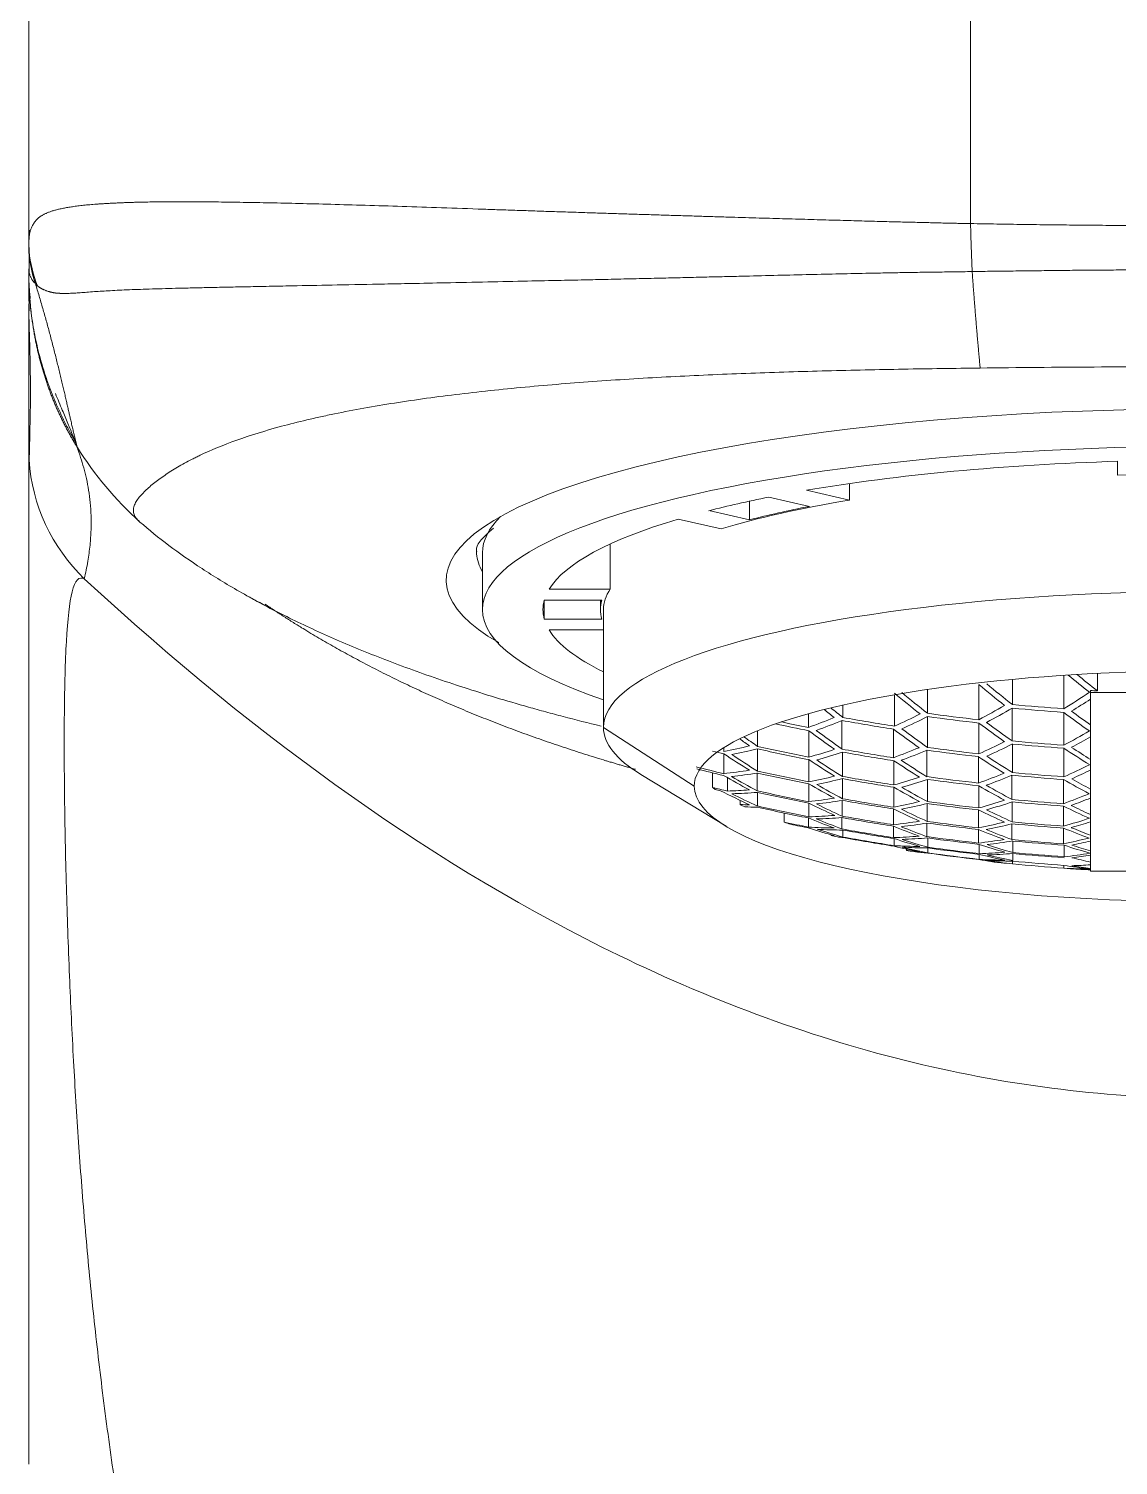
# Model space of a CAD drawing. Extents: x 16036 to 31646, y -36012 to -17126.
# Drawn here: x 16113.58 to 16131.59, y -17432.88 to -17409.12 of the extents above; entities that cross this region are included whole.
import ezdxf

# ---------------------------------------------------------------- set-up
doc = ezdxf.new("R2010")
doc.units = 0
doc.header["$MEASUREMENT"] = 0
doc.layers.get('0').update_dxf_attribs({"color": 3, "linetype": 'CONTINUOUS'})

msp = doc.modelspace()

# ---------------------------------------------------------------- linework, layer by layer
at = {"linetype": 'Continuous', "lineweight": 18}
for p, q in [((16131.578, -17416.504), (16131.578, -17416.277)), ((16127.148, -17416.917), (16127.148, -17416.644)), ((16125.494, -17417.245), (16125.494, -17416.936)), ((16126.484, -17417.022), (16125.811, -17416.871)), ((16126.433, -17416.756), (16127.148, -17416.917)), ((16124.821, -17417.093), (16125.494, -17417.245)), ((16125.026, -17417.394), (16124.312, -17417.233)), ((16123.191, -17418.391), (16123.191, -17417.644)), ((16121.078, -17417.789), (16121.078, -17418.728)), ((16122.1, -17418.886), (16122.1, -17418.571)), ((16123.053, -17418.571), (16122.1, -17418.571)), ((16122.181, -17418.391), (16123.191, -17418.391)), ((16123.028, -17418.571), (16123.028, -17418.728)), ((16123.078, -17418.728), (16123.078, -17420.677)), ((16122.1, -17418.886), (16123.053, -17418.886)), ((16123.078, -17419.066), (16122.181, -17419.066)), ((16131.243, -17419.784), (16131.243, -17420.074)), ((16129.284, -17419.97), (16129.284, -17420.55)), ((16129.838, -17419.884), (16129.838, -17420.299)), ((16130.688, -17419.816), (16130.688, -17420.37)), ((16127.887, -17420.137), (16127.887, -17420.656)), ((16128.434, -17420.05), (16128.434, -17420.444)), ((16131.128, -17420.067), (16131.128, -17420.1)), ((16131.128, -17420.1), (16131.128, -17423.054)), ((16131.828, -17420.1), (16131.128, -17420.1)), ((16126.467, -17420.45), (16126.467, -17420.678)), ((16127.037, -17420.306), (16127.037, -17420.513)), ((16128.434, -17420.499), (16128.434, -17421.008)), ((16129.836, -17420.358), (16129.836, -17420.901)), ((16130.686, -17420.429), (16130.686, -17420.972)), ((16125.624, -17420.732), (16125.624, -17420.991)), ((16126.474, -17420.732), (16126.474, -17421.17)), ((16127.021, -17420.562), (16127.021, -17421.036)), ((16127.871, -17420.705), (16127.871, -17421.179)), ((16129.284, -17420.606), (16129.284, -17421.114)), ((16129.839, -17420.952), (16129.839, -17421.424)), ((16125.066, -17421.113), (16125.066, -17421.443)), ((16125.069, -17421.011), (16125.069, -17421.076)), ((16125.624, -17421.032), (16125.624, -17421.399)), ((16126.474, -17421.211), (16126.474, -17421.577)), ((16127.028, -17421.086), (16127.028, -17421.488)), ((16128.426, -17421.055), (16128.426, -17421.493)), ((16129.276, -17421.161), (16129.276, -17421.598)), ((16130.689, -17421.022), (16130.689, -17421.494)), ((16124.882, -17421.428), (16124.882, -17421.67)), ((16125.621, -17421.431), (16125.621, -17421.726)), ((16127.878, -17421.228), (16127.878, -17421.629)), ((16123.697, -17421.456), (16125.104, -17422.313)), ((16125.128, -17421.509), (16125.128, -17421.73)), ((16126.471, -17421.609), (16126.471, -17421.905)), ((16127.028, -17421.525), (16127.028, -17421.856)), ((16127.878, -17421.667), (16127.878, -17421.998)), ((16128.433, -17421.538), (16128.433, -17421.904)), ((16129.283, -17421.643), (16129.283, -17422.009)), ((16129.831, -17421.467), (16129.831, -17421.869)), ((16130.681, -17421.538), (16130.681, -17421.939)), ((16125.337, -17421.884), (16125.337, -17421.954)), ((16125.625, -17421.752), (16125.625, -17421.976)), ((16127.025, -17421.885), (16127.025, -17422.145)), ((16129.835, -17421.909), (16129.835, -17422.24)), ((16126.067, -17422.093), (16126.067, -17422.245)), ((16126.475, -17421.931), (16126.475, -17422.156)), ((16127.875, -17422.026), (16127.875, -17422.287)), ((16128.43, -17421.936), (16128.43, -17422.232)), ((16129.28, -17422.042), (16129.28, -17422.338)), ((16130.685, -17421.979), (16130.685, -17422.31)), ((16126.467, -17422.175), (16126.467, -17422.327)), ((16127.021, -17422.168), (16127.021, -17422.356)), ((16127.035, -17422.374), (16127.035, -17422.49)), ((16127.871, -17422.31), (16127.871, -17422.499)), ((16128.426, -17422.259), (16128.426, -17422.484)), ((16129.276, -17422.365), (16129.276, -17422.59)), ((16129.831, -17422.271), (16129.831, -17422.532)), ((16130.681, -17422.341), (16130.681, -17422.602)), ((16126.84, -17422.452), (16126.84, -17422.463)), ((16127.885, -17422.517), (16127.885, -17422.634)), ((16128.44, -17422.505), (16128.44, -17422.659)), ((16129.29, -17422.611), (16129.29, -17422.765)), ((16129.845, -17422.556), (16129.845, -17422.746)), ((16130.695, -17422.626), (16130.695, -17422.817)), ((16128.087, -17422.689), (16128.087, -17422.712)), ((16128.44, -17422.671), (16128.44, -17422.752)), ((16129.29, -17422.777), (16129.29, -17422.859)), ((16129.845, -17422.762), (16129.845, -17422.88)), ((16129.481, -17422.892), (16129.481, -17422.897)), ((16129.839, -17422.888), (16129.839, -17422.933)), ((16130.689, -17422.959), (16130.689, -17423.005)), ((16131.828, -17423.054), (16131.128, -17423.054))]:
    msp.add_line(p, q, dxfattribs=at)
at = {"linetype": 'Continuous', "lineweight": 13}
msp.add_line((16124.578, -17421.651), (16123.078, -17420.677), dxfattribs=at)
at = {"linetype": 'Continuous', "lineweight": 18}
for start, end in [(264.0444, 264.3393), (266.0078, 266.3083)]:
    msp.add_arc((16133.078, -17389.701), 33.391, start, end, dxfattribs=at)
at = {"linetype": 'Continuous', "lineweight": 13}
for centre, major_axis, ratio, start_param, end_param in [((16115.578, -17412.69), (-2, 0), 0.991343, 0, 0.334205), ((16116.578, -17416.06), (-3, 0), 0.999385, 0.064838, 0.80419), ((16133.078, -17418.241), (-12.6, 0), 0.224951, 6.010701, 6.656593), ((16133.078, -17417.754), (-12.1, 0), 0.224951, 0.018899, 0.128609)]:
    msp.add_ellipse(centre, major_axis=major_axis, ratio=ratio, start_param=start_param, end_param=end_param, dxfattribs=at)
at = {"linetype": 'Continuous', "lineweight": 18}
for centre, major_axis, ratio, start_param, end_param in [((16115.578, -17412.64), (-2, 0), 0.988207, 0.08447, 0.381113), ((16133.078, -17418.241), (-12.6, 0), 0.224951, 4.712389, 6.010701), ((16133.078, -17418.728), (12, 0), 0.224951, 0, 3.141593), ((16133.078, -17418.728), (11, 0), 0.224951, 1.707586, 2.219405), ((16133.078, -17418.728), (10, 0), 0.224951, 1.420228, 1.721365), ((16133.078, -17418.728), (11, 0), 0.224951, 2.292515, 2.419874), ((16133.078, -17418.728), (10, 0), 0.224951, 2.205626, 2.506763), ((16133.078, -17418.728), (10.05, 0), 0.224951, 2.286486, 2.425903), ((16133.078, -17417.789), (-12, 0), 0.224951, 6.059199, 6.283185), ((16133.078, -17418.728), (11, 0), 0.224951, 2.492984, 3.004803), ((16133.078, -17417.754), (-12.1, 0), 0.224951, 0, 0.018899), ((16133.078, -17418.728), (11, 0), 0.224951, 3.077913, 3.205272), ((16133.078, -17418.728), (10.05, 0), 0.224951, 3.071884, 3.211301), ((16133.078, -17418.728), (10, 0), 0.224951, 2.991024, 3.141593), ((16133.078, -17420.677), (10, 0), 0.224951, 0, 3.141593), ((16133.078, -17418.728), (-12, 0), 0.224951, 0, 0.585711), ((16133.078, -17418.728), (11, 0), 0.224951, 3.278382, 3.571287), ((16133.078, -17421.651), (8.5, 0), 0.224951, 0, 3.141593), ((16133.013, -17389.709), (-4.301, 33.113), 0.487185, 2.655827, 2.681868), ((16133.14, -17389.693), (4.301, -33.113), 0.487185, 5.797529, 5.823569), ((16134.415, -17389.527), (-4.296, 33.077), 0.487185, 2.660004, 2.681761), ((16134.545, -17389.51), (4.295, -33.07), 0.487185, 5.802663, 5.82331), ((16131.614, -17389.891), (-4.295, 33.07), 0.487185, 2.655656, 2.681732), ((16131.738, -17389.875), (4.296, -33.077), 0.487185, 5.797174, 5.823244), ((16128.793, -17389.144), (4.253, 32.747), 0.487185, 3.517099, 3.543052), ((16128.922, -17389.161), (-4.256, -32.769), 0.487185, 0.37541, 0.394428), ((16133.078, -17388.224), (-32.739, 0), 0.97437, 1.511199, 1.514702), ((16130.197, -17390.075), (-4.279, 32.948), 0.487185, 2.670541, 2.680736), ((16130.339, -17390.057), (4.281, -32.964), 0.487185, 5.810329, 5.822672), ((16127.394, -17388.963), (4.217, 32.467), 0.487185, 3.432297, 3.458284), ((16127.517, -17388.979), (-4.22, -32.495), 0.487185, 0.290556, 0.316521), ((16133.078, -17388.588), (33.022, 0), 0.97437, 4.571297, 4.597251), ((16133.078, -17388.621), (-33.044, 0), 0.97437, 1.4298, 1.455736), ((16128.09, -17389.053), (4.236, 32.616), 0.487185, 3.474811, 3.50075), ((16128.22, -17389.07), (-4.239, -32.642), 0.487185, 0.332985, 0.358904), ((16133.078, -17388.44), (-32.917, 0), 0.97437, 1.472156, 1.498074), ((16133.078, -17388.406), (32.891, 0), 0.97437, 4.61371, 4.639649), ((16133.711, -17389.619), (-4.3, 33.105), 0.487185, 2.698838, 2.72467), ((16133.841, -17389.602), (4.299, -33.101), 0.487185, 5.840411, 5.859375), ((16133.078, -17420.677), (-10, 0), 0.224951, 0, 0.353675), ((16133.078, -17388.989), (-33.241, 0), 0.97437, 1.353905, 1.370792), ((16133.078, -17388.953), (33.225, 0), 0.97437, 4.498265, 4.512058), ((16126.679, -17388.87), (4.194, 32.292), 0.487185, 3.389066, 3.415169), ((16129.496, -17390.166), (-4.267, 32.858), 0.487185, 2.697644, 2.723675), ((16126.809, -17388.887), (-4.198, -32.325), 0.487185, 0.247486, 0.273563), ((16129.625, -17390.149), (4.27, -32.876), 0.487185, 5.838935, 5.864954), ((16133.078, -17388.804), (-33.152, 0), 0.97437, 1.387071, 1.41309), ((16133.078, -17388.77), (33.134, 0), 0.97437, 4.529051, 4.555083), ((16130.9, -17389.984), (-4.288, 33.019), 0.487185, 2.698147, 2.724049), ((16131.036, -17389.966), (4.29, -33.03), 0.487185, 5.839926, 5.865818), ((16132.311, -17389.801), (-4.299, 33.101), 0.487185, 2.698729, 2.724565), ((16132.436, -17389.784), (4.299, -33.105), 0.487185, 5.84043, 5.866262), ((16129.495, -17389.235), (4.267, 32.858), 0.487185, 3.474102, 3.499849), ((16128.091, -17390.349), (-4.236, 32.617), 0.487185, 2.712812, 2.722502), ((16128.221, -17390.332), (4.239, -32.642), 0.487185, 5.850426, 5.86422), ((16128.792, -17389.144), (4.253, 32.747), 0.487185, 3.431917, 3.457682), ((16128.922, -17389.161), (-4.256, -32.769), 0.487185, 0.290305, 0.316052), ((16133.078, -17388.771), (33.134, 0), 0.97437, 4.614397, 4.640144), ((16133.078, -17388.804), (-33.152, 0), 0.97437, 1.472944, 1.498677), ((16129.625, -17389.252), (-4.27, -32.876), 0.487185, 0.332469, 0.351342), ((16133.078, -17389.536), (-33.383, 0), 0.97437, 1.322728, 1.328523), ((16126.689, -17388.871), (4.194, 32.295), 0.487185, 3.302449, 3.328649), ((16127.389, -17390.44), (-4.216, 32.466), 0.487185, 2.738902, 2.764907), ((16126.819, -17388.888), (-4.199, -32.328), 0.487185, 0.16096, 0.187132), ((16127.518, -17390.423), (4.22, -32.495), 0.487185, 5.880625, 5.906782), ((16133.078, -17389.32), (33.348, 0), 0.97437, 4.486963, 4.513038), ((16133.078, -17389.354), (-33.355, 0), 0.97437, 1.34542, 1.37149), ((16127.392, -17388.962), (4.217, 32.466), 0.487185, 3.346023, 3.372011), ((16128.793, -17390.257), (-4.253, 32.747), 0.487185, 2.740133, 2.766086), ((16127.522, -17388.979), (-4.22, -32.496), 0.487185, 0.204442, 0.230406), ((16133.078, -17389.135), (33.296, 0), 0.97437, 4.529468, 4.555371), ((16133.078, -17389.171), (-33.308, 0), 0.97437, 1.388152, 1.414044), ((16128.084, -17389.052), (4.236, 32.615), 0.487185, 3.389195, 3.41504), ((16128.214, -17389.069), (-4.239, -32.641), 0.487185, 0.247613, 0.273437), ((16133.078, -17388.986), (-33.239, 0), 0.97437, 1.43039, 1.456172), ((16133.078, -17388.953), (33.225, 0), 0.97437, 4.572163, 4.597956), ((16131.602, -17389.893), (-4.295, 33.07), 0.487185, 2.741118, 2.766816), ((16131.738, -17389.875), (4.296, -33.077), 0.487185, 5.882865, 5.908555), ((16133.013, -17389.709), (-4.301, 33.113), 0.487185, 2.741423, 2.767086), ((16133.139, -17389.693), (4.301, -33.113), 0.487185, 5.883103, 5.901938), ((16133.078, -17389.866), (33.383, 0), 0.97437, 4.455918, 4.470026), ((16133.078, -17389.9), (-33.379, 0), 0.97437, 1.314742, 1.328366), ((16127.388, -17388.962), (4.216, 32.465), 0.487185, 3.259833, 3.286015), ((16127.517, -17388.979), (-4.22, -32.495), 0.487185, 0.11833, 0.144489), ((16133.078, -17389.718), (-33.391, 0), 0.97437, 1.345556, 1.371597), ((16133.078, -17389.685), (33.391, 0), 0.97437, 4.487257, 4.513298), ((16128.922, -17390.241), (4.256, -32.769), 0.487185, 5.88184, 5.907776), ((16130.197, -17390.075), (-4.279, 32.948), 0.487185, 2.741018, 2.76681), ((16130.327, -17390.058), (4.281, -32.963), 0.487185, 5.882254, 5.908036), ((16129.489, -17389.235), (4.267, 32.857), 0.487185, 3.38929, 3.414945), ((16133.078, -17389.135), (33.296, 0), 0.97437, 4.614962, 4.640583), ((16130.197, -17389.327), (4.279, 32.948), 0.487185, 3.431736, 3.457343), ((16130.327, -17389.344), (-4.281, -32.963), 0.487185, 0.29013, 0.308731), ((16133.078, -17421.651), (-8.5, 0), 0.224951, 0, 1.423202), ((16133.078, -17390.207), (33.315, 0), 0.97437, 4.463805, 4.47142), ((16133.078, -17421.164), (-8.5, 0), 0.224951, 0.268013, 0.28636), ((16126.685, -17390.531), (-4.194, 32.293), 0.487185, 2.781405, 2.807646), ((16126.815, -17390.514), (4.198, -32.327), 0.487185, 5.923141, 5.949314), ((16128.09, -17390.349), (-4.236, 32.616), 0.487185, 2.782435, 2.808374), ((16128.094, -17389.054), (4.236, 32.617), 0.487185, 3.303439, 3.329377), ((16128.224, -17389.07), (-4.24, -32.643), 0.487185, 0.161884, 0.187803), ((16128.22, -17390.332), (4.239, -32.642), 0.487185, 5.924282, 5.9502), ((16133.078, -17389.503), (33.379, 0), 0.97437, 4.530139, 4.555974), ((16133.078, -17389.536), (-33.383, 0), 0.97437, 1.388567, 1.414399), ((16128.797, -17389.145), (4.253, 32.748), 0.487185, 3.346467, 3.372231), ((16129.495, -17390.166), (-4.267, 32.858), 0.487185, 2.783336, 2.809083), ((16128.927, -17389.162), (-4.256, -32.77), 0.487185, 0.204912, 0.230658), ((16129.625, -17390.149), (4.27, -32.876), 0.487185, 5.924983, 5.950716), ((16133.078, -17389.317), (33.347, 0), 0.97437, 4.57244, 4.598137), ((16133.078, -17389.354), (-33.355, 0), 0.97437, 1.431089, 1.456779), ((16130.9, -17389.984), (-4.288, 33.019), 0.487185, 2.783815, 2.809435), ((16129.619, -17389.252), (-4.27, -32.875), 0.487185, 0.247704, 0.273345), ((16131.03, -17389.967), (4.29, -33.03), 0.487185, 5.925024, 5.950637), ((16133.078, -17389.169), (-33.307, 0), 0.97437, 1.47316, 1.498772), ((16132.305, -17389.801), (-4.299, 33.101), 0.487185, 2.783642, 2.809199), ((16132.441, -17389.784), (4.299, -33.105), 0.487185, 5.925367, 5.943946), ((16133.078, -17390.241), (-33.304, 0), 0.97437, 1.323454, 1.326159), ((16125.989, -17390.622), (-4.169, 32.102), 0.487185, 2.820671, 2.850546), ((16128.09, -17389.053), (4.236, 32.616), 0.487185, 3.220998, 3.243393), ((16128.22, -17389.07), (-4.239, -32.642), 0.487185, 0.075963, 0.102171), ((16126.119, -17390.605), (4.174, -32.14), 0.487185, 5.965921, 5.992174), ((16133.078, -17390.049), (33.355, 0), 0.97437, 4.486903, 4.512973), ((16133.078, -17390.081), (-33.348, 0), 0.97437, 1.345385, 1.37146), ((16128.792, -17389.144), (4.253, 32.747), 0.487185, 3.261026, 3.286979), ((16128.922, -17389.161), (-4.256, -32.769), 0.487185, 0.119528, 0.145464), ((16133.078, -17389.9), (-33.379, 0), 0.97437, 1.388458, 1.414294), ((16133.078, -17389.868), (33.383, 0), 0.97437, 4.530158, 4.555991), ((16129.499, -17389.236), (4.267, 32.858), 0.487185, 3.304125, 3.329872), ((16133.078, -17389.685), (33.391, 0), 0.97437, 4.572831, 4.598494), ((16130.202, -17389.327), (4.279, 32.949), 0.487185, 3.346806, 3.372413), ((16130.327, -17389.344), (-4.281, -32.963), 0.487185, 0.205324, 0.23092), ((16133.078, -17389.5), (33.379, 0), 0.97437, 4.614963, 4.640521), ((16133.078, -17389.535), (-33.383, 0), 0.97437, 1.473502, 1.499057), ((16130.894, -17389.417), (4.288, 33.018), 0.487185, 3.389353, 3.414882), ((16131.024, -17389.434), (-4.29, -33.029), 0.487185, 0.247764, 0.266795), ((16128.792, -17389.144), (4.253, 32.747), 0.487185, 3.191278, 3.201034), ((16133.078, -17421.164), (-8.5, 0), 0.224951, 0.42577, 0.44731), ((16128.922, -17389.161), (-4.256, -32.769), 0.487185, 0.046579, 0.059084), ((16133.078, -17390.449), (-33.225, 0), 0.97437, 1.344287, 1.370465), ((16133.078, -17390.412), (33.241, 0), 0.97437, 4.486237, 4.512401), ((16127.394, -17390.439), (-4.217, 32.467), 0.487185, 2.824901, 2.850889), ((16129.495, -17389.235), (4.267, 32.858), 0.487185, 3.21878, 3.244811), ((16127.517, -17390.423), (4.22, -32.495), 0.487185, 5.966664, 5.992629), ((16133.078, -17390.231), (33.308, 0), 0.97437, 4.529654, 4.555547), ((16128.792, -17390.257), (-4.253, 32.747), 0.487185, 2.825503, 2.851268), ((16129.625, -17389.252), (-4.27, -32.876), 0.487185, 0.162673, 0.188406), ((16128.922, -17390.241), (4.256, -32.769), 0.487185, 5.967133, 5.992881), ((16133.078, -17389.718), (-33.391, 0), 0.97437, 1.431151, 1.456814), ((16130.197, -17390.075), (-4.279, 32.948), 0.487185, 2.825843, 2.85145), ((16130.327, -17390.058), (4.281, -32.963), 0.487185, 5.96746, 5.993055), ((16131.602, -17389.893), (-4.295, 33.07), 0.487185, 2.826046, 2.851559), ((16131.732, -17389.876), (4.296, -33.077), 0.487185, 5.96741, 5.986433), ((16133.154, -17390.756), (32.975, 2.36), 0.974244, 4.426701, 4.439072), ((16133.078, -17421.164), (-8.5, 0), 0.224951, 0.600805, 0.62212), ((16133.156, -17390.79), (-32.954, -2.358), 0.974244, 1.288112, 1.297692), ((16126.679, -17390.532), (-4.194, 32.292), 0.487185, 2.868016, 2.89412), ((16130.197, -17389.327), (4.279, 32.948), 0.487185, 3.175608, 3.201786), ((16125.987, -17390.622), (-4.169, 32.102), 0.487185, 2.911549, 2.937402), ((16129.625, -17389.252), (-4.27, -32.876), 0.487185, 0.0768, 0.102818), ((16126.809, -17390.515), (4.198, -32.325), 0.487185, 6.009622, 6.035699), ((16130.337, -17389.345), (-4.281, -32.964), 0.487185, 0.034357, 0.060521), ((16126.117, -17390.605), (4.174, -32.139), 0.487185, 6.053073, 6.079326), ((16133.078, -17390.267), (-33.296, 0), 0.97437, 1.387875, 1.413778), ((16133.078, -17390.598), (33.152, 0), 0.97437, 4.528664, 4.554682), ((16133.078, -17390.631), (-33.134, 0), 0.97437, 1.387372, 1.413404), ((16128.084, -17390.349), (-4.236, 32.615), 0.487185, 2.868145, 2.89399), ((16130.197, -17389.327), (4.279, 32.948), 0.487185, 3.261892, 3.287685), ((16130.327, -17389.344), (-4.281, -32.963), 0.487185, 0.120118, 0.1459), ((16128.214, -17390.333), (4.239, -32.641), 0.487185, 6.009748, 6.035573), ((16133.078, -17390.084), (-33.347, 0), 0.97437, 1.430847, 1.456544), ((16133.078, -17390.049), (33.355, 0), 0.97437, 4.572593, 4.598284), ((16129.489, -17390.167), (-4.267, 32.857), 0.487185, 2.86824, 2.893895), ((16130.9, -17389.418), (4.288, 33.019), 0.487185, 3.30469, 3.330311), ((16131.03, -17389.435), (-4.29, -33.03), 0.487185, 0.162888, 0.188501), ((16129.619, -17390.15), (4.27, -32.875), 0.487185, 6.00984, 6.035481), ((16133.078, -17389.902), (-33.379, 0), 0.97437, 1.473371, 1.498928), ((16133.078, -17389.866), (33.383, 0), 0.97437, 4.615095, 4.640649), ((16130.894, -17389.985), (-4.288, 33.018), 0.487185, 2.868303, 2.893833), ((16131.602, -17389.509), (4.295, 33.07), 0.487185, 3.347096, 3.372608), ((16131.732, -17389.526), (-4.296, -33.077), 0.487185, 0.205275, 0.224298), ((16131.024, -17389.968), (4.29, -33.029), 0.487185, 6.0099, 6.028931), ((16130.9, -17389.418), (4.288, 33.019), 0.487185, 3.155784, 3.159398), ((16133.078, -17421.164), (-8.5, 0), 0.224951, 0.746744, 0.765167), ((16131.029, -17389.435), (-4.29, -33.03), 0.487185, 0.012882, 0.01749), ((16133.078, -17390.996), (-32.891, 0), 0.97437, 1.385604, 1.41223), ((16133.078, -17390.963), (32.916, 0), 0.97437, 4.527741, 4.553949), ((16130.9, -17389.418), (4.288, 33.019), 0.487185, 3.219197, 3.245099), ((16127.392, -17390.439), (-4.217, 32.466), 0.487185, 2.911174, 2.937162), ((16131.612, -17389.51), (4.295, 33.07), 0.487185, 3.176691, 3.202767), ((16131.04, -17389.436), (-4.29, -33.03), 0.487185, 0.07788, 0.103772), ((16127.522, -17390.422), (4.22, -32.496), 0.487185, 6.052779, 6.078743), ((16133.078, -17390.415), (33.239, 0), 0.97437, 4.571982, 4.597764), ((16133.078, -17390.449), (-33.225, 0), 0.97437, 1.430746, 1.456538), ((16131.602, -17389.509), (4.295, 33.07), 0.487185, 3.262168, 3.287865), ((16128.797, -17390.257), (-4.253, 32.748), 0.487185, 2.910954, 2.936718), ((16131.742, -17389.527), (-4.296, -33.077), 0.487185, 0.120817, 0.146508), ((16128.927, -17390.24), (4.256, -32.77), 0.487185, 6.052527, 6.078274), ((16133.078, -17390.233), (33.307, 0), 0.97437, 4.614752, 4.640365), ((16133.078, -17390.267), (-33.296, 0), 0.97437, 1.473543, 1.499164), ((16132.305, -17389.6), (4.299, 33.101), 0.487185, 3.304692, 3.330249), ((16130.202, -17390.074), (-4.279, 32.949), 0.487185, 2.910772, 2.936379), ((16132.441, -17389.618), (-4.299, -33.105), 0.487185, 0.163231, 0.18181), ((16130.327, -17390.058), (4.281, -32.963), 0.487185, 6.052265, 6.070867), ((16126.689, -17390.531), (-4.194, 32.295), 0.487185, 2.954536, 2.980736), ((16131.742, -17389.527), (-4.296, -33.077), 0.487185, 0.035149, 0.061218), ((16126.819, -17390.514), (4.199, -32.328), 0.487185, 6.096053, 6.122226), ((16132.314, -17389.602), (4.299, 33.101), 0.487185, 3.146055, 3.159817), ((16133.078, -17421.164), (-8.5, 0), 0.224951, 0.943217, 0.960944), ((16132.444, -17389.618), (-4.3, -33.105), 0.487185, 0.004047, 0.018251), ((16133.078, -17390.78), (33.044, 0), 0.97437, 4.571569, 4.597504), ((16133.078, -17390.814), (-33.022, 0), 0.97437, 1.429862, 1.455815), ((16133.078, -17391.145), (32.768, 0), 0.97437, 4.570353, 4.596511), ((16133.078, -17391.179), (-32.738, 0), 0.97437, 1.428631, 1.454635), ((16127.388, -17390.44), (-4.216, 32.465), 0.487185, 2.99717, 3.023353), ((16132.315, -17389.602), (4.299, 33.101), 0.487185, 3.219868, 3.245703), ((16128.094, -17390.348), (-4.236, 32.617), 0.487185, 2.953808, 2.979747), ((16133.017, -17389.693), (4.301, 33.113), 0.487185, 3.176986, 3.203026), ((16133.143, -17389.709), (-4.301, -33.113), 0.487185, 0.035284, 0.061325), ((16127.517, -17390.423), (4.22, -32.495), 0.487185, 6.138697, 6.164855), ((16132.445, -17389.619), (-4.3, -33.105), 0.487185, 0.078295, 0.104127), ((16128.224, -17390.331), (4.24, -32.643), 0.487185, 6.095383, 6.121301), ((16133.078, -17390.598), (33.152, 0), 0.97437, 4.614712, 4.640445), ((16133.078, -17390.632), (-33.134, 0), 0.97437, 1.473065, 1.498812), ((16133.017, -17389.693), (4.301, 33.113), 0.487185, 3.26256, 3.288222), ((16133.143, -17389.709), (-4.301, -33.113), 0.487185, 0.12088, 0.139541), ((16129.625, -17390.149), (4.27, -32.876), 0.487185, 6.094779, 6.113478), ((16133.715, -17389.784), (4.3, 33.105), 0.487185, 3.145647, 3.159754), ((16133.078, -17391.361), (-32.565, 0), 0.97437, 1.471134, 1.497374), ((16133.078, -17390.997), (-32.89, 0), 0.97437, 1.472164, 1.498103), ((16133.078, -17391.328), (32.598, 0), 0.97437, 4.61287, 4.639043), ((16128.792, -17390.257), (-4.253, 32.747), 0.487185, 2.996206, 3.02216), ((16134.418, -17389.875), (4.296, 33.077), 0.487185, 3.176631, 3.202702), ((16134.542, -17389.891), (-4.295, -33.07), 0.487185, 0.035113, 0.054324), ((16128.22, -17390.332), (4.239, -32.642), 0.487185, 6.181014, 6.200297), ((16133.846, -17389.801), (-4.299, -33.101), 0.487185, 0.078187, 0.096976), ((16128.922, -17390.241), (4.256, -32.769), 0.487185, 6.137721, 6.156564)]:
    msp.add_ellipse(centre, major_axis=major_axis, ratio=ratio, start_param=start_param, end_param=end_param, dxfattribs=at)
for points, degree in [([(16113.58, -17406.264), (16113.58, -17412.64)], 1), ([(16113.578, -17412.69), (16113.578, -17412.685), (16113.578, -17412.675), (16113.578, -17412.658), (16113.578, -17412.646), (16113.578, -17412.64)], 3), ([(16113.594, -17412.452), (16113.574, -17412.63), (16113.586, -17412.807)], 2), ([(16113.585, -17412.853), (16113.585, -17413.159)], 1), ([(16113.587, -17412.827), (16113.587, -17412.879)], 1), ([(16113.578, -17413.119), (16113.578, -17413.111), (16113.578, -17413.103), (16113.578, -17413.095)], 3), ([(16113.578, -17413.095), (16113.564, -17414.612), (16114.369, -17415.988)], 2), ([(16113.689, -17413.341), (16113.692, -17413.345), (16113.699, -17413.353), (16113.71, -17413.365), (16113.718, -17413.372), (16113.722, -17413.375)], 3), ([(16113.578, -17413.631), (16113.578, -17413.617), (16113.578, -17413.603), (16113.578, -17413.59)], 3), ([(16113.585, -17413.404), (16113.585, -17413.79)], 1), ([(16114.36, -17415.972), (16114.368, -17416.003), (16114.374, -17416.026), (16114.378, -17416.042), (16114.382, -17416.05), (16114.383, -17416.05)], 5), ([(16115.416, -17417.281), (16115.009, -17416.908), (16114.662, -17416.499), (16114.383, -17416.05)], 3)]:
    msp.add_open_spline(points, degree=degree, dxfattribs=at)
at = {"linetype": 'Continuous', "lineweight": 13}
for points, degree in [([(16129.146, -17406.264), (16129.146, -17412.346)], 1), ([(16113.689, -17413.341), (16113.889, -17413.987), (16114.068, -17414.669), (16114.212, -17415.327), (16114.313, -17415.785), (16114.36, -17415.972)], 5), ([(16129.173, -17413.139), (16129.197, -17413.474), (16129.222, -17413.802), (16129.249, -17414.121), (16129.277, -17414.432), (16129.305, -17414.734)], 5)]:
    msp.add_open_spline(points, degree=degree, dxfattribs=at)
for points, degree, knots in [([(16113.603, -17412.472), (16113.603, -17412.47), (16113.606, -17412.459), (16113.613, -17412.439), (16113.623, -17412.413), (16113.635, -17412.388), (16113.649, -17412.362), (16113.665, -17412.335), (16113.681, -17412.314), (16113.695, -17412.297), (16113.705, -17412.285), (16113.716, -17412.274), (16113.728, -17412.263), (16113.74, -17412.252), (16113.754, -17412.241), (16113.768, -17412.23), (16113.783, -17412.22), (16113.799, -17412.21), (16113.816, -17412.2), (16113.834, -17412.19), (16113.854, -17412.181), (16113.874, -17412.172), (16113.896, -17412.163), (16113.918, -17412.154), (16113.942, -17412.145), (16113.968, -17412.137), (16113.994, -17412.129), (16114.022, -17412.121), (16114.052, -17412.113), (16114.083, -17412.106), (16114.116, -17412.099), (16114.15, -17412.092), (16114.186, -17412.085), (16114.224, -17412.078), (16114.263, -17412.072), (16114.304, -17412.066), (16114.346, -17412.06), (16114.391, -17412.054), (16114.437, -17412.049), (16114.485, -17412.043), (16114.535, -17412.038), (16114.587, -17412.033), (16114.64, -17412.029), (16114.696, -17412.024), (16114.754, -17412.02), (16114.813, -17412.016), (16114.875, -17412.013), (16114.939, -17412.009), (16115.004, -17412.006), (16115.072, -17412.003), (16115.143, -17412), (16115.215, -17411.997), (16115.289, -17411.995), (16115.366, -17411.993), (16115.506, -17411.989), (16115.718, -17411.986), (16116.019, -17411.984), (16116.353, -17411.985), (16116.721, -17411.988), (16117.127, -17411.994), (16117.572, -17412.002), (16118.056, -17412.013), (16118.582, -17412.027), (16119.15, -17412.043), (16119.76, -17412.062), (16120.411, -17412.083), (16120.961, -17412.103), (16121.391, -17412.118), (16121.687, -17412.128), (16121.98, -17412.138), (16122.27, -17412.148), (16122.557, -17412.157), (16122.84, -17412.166), (16123.12, -17412.176), (16123.395, -17412.184), (16123.666, -17412.193), (16123.933, -17412.201), (16124.194, -17412.209), (16124.451, -17412.217), (16124.702, -17412.225), (16124.948, -17412.233), (16125.188, -17412.24), (16125.423, -17412.247), (16125.652, -17412.254), (16125.875, -17412.26), (16126.092, -17412.266), (16126.303, -17412.272), (16126.507, -17412.278), (16126.705, -17412.284), (16126.897, -17412.289), (16127.083, -17412.294), (16127.262, -17412.299), (16127.434, -17412.304), (16127.6, -17412.309), (16127.759, -17412.313), (16127.911, -17412.317), (16128.057, -17412.321), (16128.196, -17412.324), (16128.329, -17412.327), (16128.454, -17412.33), (16128.573, -17412.333), (16128.685, -17412.336), (16128.79, -17412.338), (16128.889, -17412.341), (16128.98, -17412.342), (16129.065, -17412.344), (16129.12, -17412.345), (16129.146, -17412.346)], 3, [0, 0, 0, 0, 0.002336, 0.010532, 0.018714, 0.026883, 0.035037, 0.043177, 0.051303, 0.055009, 0.058741, 0.062499, 0.066282, 0.070092, 0.073929, 0.077792, 0.081683, 0.085601, 0.089548, 0.093523, 0.097528, 0.101563, 0.105628, 0.109726, 0.113856, 0.118019, 0.122218, 0.126452, 0.130725, 0.135035, 0.139386, 0.143777, 0.148211, 0.152687, 0.157207, 0.161773, 0.166384, 0.171044, 0.175753, 0.180511, 0.185322, 0.190185, 0.195103, 0.200076, 0.205107, 0.210197, 0.215346, 0.220558, 0.225834, 0.231174, 0.236581, 0.242057, 0.247603, 0.253221, 0.258913, 0.277694, 0.29766, 0.318908, 0.341543, 0.365677, 0.391419, 0.418847, 0.448031, 0.479028, 0.511885, 0.546635, 0.583298, 0.59897, 0.614482, 0.629822, 0.644974, 0.659927, 0.674667, 0.689185, 0.70347, 0.717512, 0.731303, 0.744833, 0.758093, 0.771077, 0.783777, 0.796186, 0.808297, 0.820105, 0.831604, 0.842789, 0.853656, 0.8642, 0.874418, 0.884306, 0.89386, 0.903079, 0.91196, 0.920501, 0.9287, 0.936555, 0.944064, 0.951228, 0.958044, 0.964512, 0.970631, 0.976401, 0.981821, 0.986891, 0.991611, 0.995981, 1, 1, 1, 1]), ([(16129.146, -17412.346), (16129.148, -17412.413), (16129.15, -17412.481), (16129.154, -17412.616), (16129.157, -17412.684), (16129.161, -17412.818), (16129.164, -17412.884), (16129.168, -17413.013), (16129.171, -17413.077), (16129.173, -17413.139)], 3, [0, 0, 0, 0, 0.25, 0.25, 0.5, 0.5, 0.75, 0.75, 1, 1, 1, 1]), ([(16129.146, -17412.346), (16129.219, -17412.347), (16129.364, -17412.35), (16129.583, -17412.353), (16129.802, -17412.356), (16130.02, -17412.36), (16130.239, -17412.363), (16130.457, -17412.365), (16130.675, -17412.368), (16130.894, -17412.37), (16131.112, -17412.372), (16131.329, -17412.374), (16131.547, -17412.376), (16131.764, -17412.377), (16131.981, -17412.378), (16132.198, -17412.379), (16132.415, -17412.38), (16132.631, -17412.381), (16132.847, -17412.381), (16133.135, -17412.381), (16133.498, -17412.381), (16133.934, -17412.38), (16134.371, -17412.377), (16134.81, -17412.374), (16135.249, -17412.37), (16135.689, -17412.366), (16136.129, -17412.36), (16136.57, -17412.353), (16136.864, -17412.348), (16137.011, -17412.346)], 3, [0, 0, 0, 0, 0.027809, 0.055617, 0.083421, 0.111218, 0.139004, 0.166777, 0.194534, 0.222272, 0.249988, 0.277679, 0.305343, 0.332977, 0.360578, 0.388142, 0.415669, 0.443154, 0.470596, 0.497991, 0.553294, 0.608767, 0.66439, 0.720141, 0.775996, 0.831934, 0.887929, 0.94396, 1, 1, 1, 1]), ([(16113.578, -17413.095), (16113.578, -17413.098), (16113.578, -17413.103), (16113.579, -17413.112), (16113.579, -17413.121), (16113.58, -17413.132), (16113.582, -17413.143), (16113.584, -17413.156), (16113.587, -17413.169), (16113.591, -17413.183), (16113.596, -17413.198), (16113.602, -17413.215), (16113.611, -17413.234), (16113.621, -17413.253), (16113.631, -17413.27), (16113.641, -17413.285), (16113.651, -17413.299), (16113.662, -17413.312), (16113.675, -17413.326), (16113.684, -17413.336), (16113.689, -17413.341)], 3, [0, 0, 0, 0, 0.031123, 0.065568, 0.103335, 0.144424, 0.188834, 0.236564, 0.287611, 0.341974, 0.399651, 0.460637, 0.541101, 0.616101, 0.685642, 0.74973, 0.808373, 0.866565, 0.930437, 1, 1, 1, 1]), ([(16129.173, -17413.139), (16129.23, -17413.138), (16129.343, -17413.136), (16129.513, -17413.134), (16129.683, -17413.132), (16129.853, -17413.13), (16130.023, -17413.127), (16130.193, -17413.125), (16130.363, -17413.124), (16130.533, -17413.122), (16130.703, -17413.12), (16130.873, -17413.118), (16131.043, -17413.117), (16131.212, -17413.116), (16131.382, -17413.114), (16131.552, -17413.113), (16131.722, -17413.112), (16131.892, -17413.111), (16132.062, -17413.111), (16132.231, -17413.11), (16132.401, -17413.109), (16132.571, -17413.109), (16132.741, -17413.109), (16132.91, -17413.109), (16133.08, -17413.109), (16133.25, -17413.109), (16133.419, -17413.109), (16133.589, -17413.109), (16133.759, -17413.109), (16133.929, -17413.11), (16134.098, -17413.111), (16134.268, -17413.111), (16134.438, -17413.112), (16134.607, -17413.113), (16134.777, -17413.114), (16134.947, -17413.116), (16135.116, -17413.117), (16135.286, -17413.118), (16135.456, -17413.12), (16135.626, -17413.122), (16135.795, -17413.123), (16135.965, -17413.125), (16136.135, -17413.127), (16136.304, -17413.129), (16136.474, -17413.132), (16136.644, -17413.134), (16136.813, -17413.136), (16136.926, -17413.138), (16136.983, -17413.139)], 3, [0, 0, 0, 0, 0.021773, 0.043544, 0.065312, 0.087079, 0.108844, 0.130606, 0.152366, 0.174124, 0.19588, 0.217634, 0.239385, 0.261135, 0.282882, 0.304627, 0.326369, 0.34811, 0.369848, 0.391585, 0.413319, 0.435053, 0.456784, 0.478515, 0.500244, 0.521972, 0.5437, 0.565427, 0.587153, 0.60888, 0.630606, 0.652332, 0.674058, 0.695785, 0.717513, 0.73924, 0.760969, 0.782697, 0.804426, 0.826156, 0.847885, 0.869615, 0.891346, 0.913076, 0.934807, 0.956538, 0.978269, 1, 1, 1, 1]), ([(16113.722, -17413.375), (16113.724, -17413.377), (16113.728, -17413.38), (16113.735, -17413.386), (16113.742, -17413.391), (16113.749, -17413.396), (16113.757, -17413.401), (16113.764, -17413.406), (16113.772, -17413.411), (16113.781, -17413.415), (16113.789, -17413.42), (16113.798, -17413.425), (16113.807, -17413.43), (16113.817, -17413.434), (16113.827, -17413.439), (16113.84, -17413.445), (16113.857, -17413.452), (16113.878, -17413.46), (16113.896, -17413.466), (16113.912, -17413.471), (16113.926, -17413.475), (16113.937, -17413.477), (16113.944, -17413.479), (16113.951, -17413.481), (16113.958, -17413.482), (16113.966, -17413.484), (16113.975, -17413.486), (16113.983, -17413.487), (16113.992, -17413.489), (16114.001, -17413.49), (16114.01, -17413.491), (16114.018, -17413.493), (16114.027, -17413.494), (16114.036, -17413.495), (16114.045, -17413.496), (16114.054, -17413.496), (16114.063, -17413.497), (16114.072, -17413.498), (16114.081, -17413.498), (16114.09, -17413.499), (16114.099, -17413.499), (16114.108, -17413.5), (16114.137, -17413.501), (16114.189, -17413.501), (16114.268, -17413.499), (16114.356, -17413.494), (16114.455, -17413.487), (16114.568, -17413.478), (16114.69, -17413.469), (16114.822, -17413.461), (16114.962, -17413.453), (16115.116, -17413.445), (16115.286, -17413.438), (16115.472, -17413.431), (16115.674, -17413.425), (16115.891, -17413.419), (16116.125, -17413.413), (16116.38, -17413.407), (16116.658, -17413.401), (16116.962, -17413.395), (16117.29, -17413.388), (16117.643, -17413.381), (16118.103, -17413.372), (16118.708, -17413.36), (16119.339, -17413.348), (16119.938, -17413.336), (16120.505, -17413.324), (16121.149, -17413.311), (16121.788, -17413.297), (16122.34, -17413.285), (16122.784, -17413.276), (16123.182, -17413.267), (16123.564, -17413.258), (16123.96, -17413.249), (16124.337, -17413.241), (16124.694, -17413.232), (16125.031, -17413.224), (16125.607, -17413.21), (16126.399, -17413.19), (16127.179, -17413.172), (16127.696, -17413.162), (16127.981, -17413.157), (16128.271, -17413.152), (16128.566, -17413.148), (16128.868, -17413.144), (16129.071, -17413.141), (16129.173, -17413.139)], 3, [0, 0, 0, 0, 0.003634, 0.00723, 0.01079, 0.014313, 0.017803, 0.021261, 0.024686, 0.028079, 0.031441, 0.034771, 0.038071, 0.041339, 0.044576, 0.047782, 0.054159, 0.059766, 0.064595, 0.068641, 0.0719, 0.074369, 0.076049, 0.076938, 0.078839, 0.080722, 0.082587, 0.084433, 0.086261, 0.088071, 0.089863, 0.091636, 0.09339, 0.095126, 0.096844, 0.098543, 0.100223, 0.101884, 0.103527, 0.105152, 0.106757, 0.108344, 0.109912, 0.122126, 0.134315, 0.146477, 0.159507, 0.173044, 0.187099, 0.199995, 0.213274, 0.226967, 0.241111, 0.255734, 0.270853, 0.286478, 0.302274, 0.31908, 0.336887, 0.355695, 0.375495, 0.396275, 0.418037, 0.455148, 0.498282, 0.521742, 0.552025, 0.589122, 0.623596, 0.652315, 0.675283, 0.692508, 0.713898, 0.73426, 0.753593, 0.771898, 0.789173, 0.805419, 0.860183, 0.910504, 0.924706, 0.939189, 0.953955, 0.969007, 0.984351, 1, 1, 1, 1]), ([(16114.497, -17418.219), (16114.519, -17418.123), (16114.556, -17417.938), (16114.593, -17417.668), (16114.611, -17417.416), (16114.611, -17417.182), (16114.597, -17416.963), (16114.57, -17416.759), (16114.534, -17416.568), (16114.489, -17416.388), (16114.437, -17416.213), (16114.377, -17416.036), (16114.307, -17415.851), (16114.226, -17415.65), (16114.13, -17415.422), (16114.058, -17415.251), (16114.019, -17415.156)], 3, [0, 0, 0, 0, 0.099454, 0.191433, 0.2772, 0.357488, 0.432611, 0.50267, 0.567801, 0.628099, 0.685491, 0.743335, 0.802198, 0.862407, 0.926998, 1, 1, 1, 1]), ([(16115.171, -17434.291), (16115.097, -17433.82), (16114.957, -17432.892), (16114.774, -17431.514), (16114.622, -17430.166), (16114.497, -17428.835), (16114.396, -17427.506), (16114.313, -17426.142), (16114.245, -17424.717), (16114.195, -17423.236), (16114.165, -17421.748), (16114.162, -17420.34), (16114.194, -17419.13), (16114.284, -17418.301), (16114.412, -17418.175), (16114.497, -17418.219)], 3, [0, 0, 0, 0, 0.057099, 0.1125, 0.16751, 0.221957, 0.277259, 0.335755, 0.400222, 0.472879, 0.554637, 0.646242, 0.749694, 0.867551, 1, 1, 1, 1]), ([(16151.659, -17418.219), (16148.715, -17420.941), (16144.147, -17424.162), (16137.953, -17426.416), (16133.078, -17427.007), (16128.203, -17426.416), (16122.009, -17424.162), (16117.441, -17420.941), (16114.497, -17418.219)], 3, [0, 0, 0, 0, 0.237636, 0.368818, 0.5, 0.631182, 0.762364, 1, 1, 1, 1]), ([(16123.606, -17421.37), (16123.105, -17421.229), (16121.747, -17420.811), (16120.456, -17420.313), (16119.25, -17419.738), (16118.145, -17419.086), (16117.485, -17418.639)], 5, [0, 0, 0, 0, 0, 0, 0.362967, 1, 1, 1, 1, 1, 1])]:
    msp.add_open_spline(points, degree=degree, knots=knots, dxfattribs=at)
at = {"linetype": 'Continuous', "lineweight": 18}
for points, degree, knots in [([(16113.58, -17412.64), (16113.58, -17412.632), (16113.581, -17412.615), (16113.583, -17412.59), (16113.585, -17412.566), (16113.588, -17412.541), (16113.592, -17412.515), (16113.597, -17412.493), (16113.601, -17412.478), (16113.603, -17412.472)], 3, [0, 0, 0, 0, 0.149097, 0.298196, 0.447252, 0.596225, 0.745075, 0.893766, 1, 1, 1, 1]), ([(16113.578, -17412.841), (16113.578, -17412.822), (16113.578, -17412.773), (16113.578, -17412.722), (16113.578, -17412.69)], 3, [0, 0, 0, 0, 0.403541, 1, 1, 1, 1]), ([(16113.578, -17413.096), (16113.578, -17413.437), (16113.621, -17414.1), (16113.75, -17414.717), (16113.956, -17415.284), (16114.23, -17415.803), (16114.383, -17416.05)], 5, [0, 0, 0, 0, 0, 0, 0.499897, 1, 1, 1, 1, 1, 1]), ([(16113.578, -17413.59), (16113.578, -17413.56), (16113.578, -17413.503), (16113.578, -17413.421), (16113.578, -17413.346), (16113.578, -17413.275), (16113.578, -17413.218), (16113.578, -17413.185), (16113.578, -17413.172)], 3, [0, 0, 0, 0, 0.178596, 0.357192, 0.535787, 0.714383, 0.892979, 1, 1, 1, 1]), ([(16113.602, -17413.585), (16113.6, -17413.564), (16113.595, -17413.516), (16113.59, -17413.444), (16113.586, -17413.379), (16113.584, -17413.34), (16113.583, -17413.326)], 3, [0, 0, 0, 0, 0.245965, 0.546567, 0.8378, 1, 1, 1, 1]), ([(16113.578, -17416.06), (16113.578, -17415.939), (16113.578, -17415.71), (16113.578, -17415.41), (16113.578, -17415.144), (16113.578, -17414.91), (16113.578, -17414.704), (16113.578, -17414.524), (16113.578, -17414.367), (16113.578, -17414.232), (16113.578, -17414.112), (16113.578, -17413.998), (16113.578, -17413.891), (16113.578, -17413.791), (16113.578, -17413.726), (16113.578, -17413.694)], 3, [0, 0, 0, 0, 0.07706, 0.15412, 0.23118, 0.30824, 0.3853, 0.46236, 0.53942, 0.61648, 0.69354, 0.7706, 0.84766, 0.92472, 1, 1, 1, 1]), ([(16113.579, -17413.674), (16113.58, -17413.752), (16113.582, -17413.945), (16113.592, -17414.25), (16113.601, -17414.605), (16113.607, -17414.984), (16113.606, -17415.391), (16113.596, -17415.82), (16113.589, -17416.109), (16113.585, -17416.256)], 3, [0, 0, 0, 0, 0.08505, 0.212103, 0.349744, 0.497971, 0.656787, 0.826193, 1, 1, 1, 1]), ([(16115.415, -17417.281), (16115.388, -17417.257), (16115.366, -17417.234), (16115.333, -17417.187), (16115.321, -17417.163), (16115.308, -17417.115), (16115.306, -17417.091), (16115.311, -17417.044), (16115.317, -17417.02), (16115.332, -17416.984), (16115.338, -17416.972), (16115.351, -17416.948), (16115.358, -17416.936), (16115.382, -17416.9), (16115.4, -17416.877), (16115.44, -17416.83), (16115.462, -17416.807), (16115.508, -17416.76), (16115.533, -17416.737), (16115.611, -17416.668), (16115.668, -17416.622), (16115.791, -17416.532), (16115.857, -17416.486), (16115.998, -17416.397), (16116.073, -17416.352), (16116.193, -17416.286), (16116.255, -17416.253), (16116.321, -17416.22), (16116.365, -17416.198), (16116.387, -17416.188), (16116.592, -17416.09), (16116.793, -17416.007), (16117.241, -17415.847), (16117.486, -17415.771), (16117.89, -17415.662), (16118.03, -17415.626), (16118.25, -17415.575), (16118.362, -17415.549), (16118.477, -17415.524), (16118.555, -17415.508), (16118.594, -17415.499), (16118.949, -17415.427), (16119.28, -17415.367), (16119.971, -17415.259), (16120.332, -17415.209), (16120.892, -17415.142), (16121.082, -17415.12), (16121.469, -17415.08), (16121.663, -17415.061), (16122.251, -17415.007), (16122.649, -17414.975), (16123.453, -17414.919), (16123.86, -17414.895), (16124.68, -17414.853), (16125.095, -17414.835), (16125.721, -17414.812), (16125.93, -17414.805), (16126.35, -17414.792), (16126.56, -17414.786), (16127.192, -17414.77), (16127.614, -17414.761), (16128.248, -17414.749), (16128.459, -17414.746), (16128.882, -17414.74), (16129.093, -17414.737), (16129.305, -17414.734)], 3, [0, 0, 0, 0, 0.015625, 0.015625, 0.03125, 0.03125, 0.046875, 0.046875, 0.0625, 0.0625, 0.070313, 0.070313, 0.078125, 0.078125, 0.09375, 0.09375, 0.109375, 0.109375, 0.125, 0.125, 0.15625, 0.15625, 0.1875, 0.1875, 0.21875, 0.21875, 0.234375, 0.242187, 0.242187, 0.25, 0.25, 0.3125, 0.3125, 0.375, 0.375, 0.40625, 0.40625, 0.421875, 0.429687, 0.429687, 0.4375, 0.4375, 0.5, 0.5, 0.5625, 0.5625, 0.59375, 0.59375, 0.625, 0.625, 0.6875, 0.6875, 0.75, 0.75, 0.8125, 0.8125, 0.84375, 0.84375, 0.875, 0.875, 0.9375, 0.9375, 0.96875, 0.96875, 1, 1, 1, 1]), ([(16129.305, -17414.734), (16129.933, -17414.727), (16130.562, -17414.721), (16131.82, -17414.714), (16132.449, -17414.712), (16133.393, -17414.712), (16133.707, -17414.712), (16134.337, -17414.714), (16134.651, -17414.716), (16135.594, -17414.721), (16136.223, -17414.727), (16136.851, -17414.734)], 3, [0, 0, 0, 0, 0.25, 0.25, 0.5, 0.5, 0.625, 0.625, 0.75, 0.75, 1, 1, 1, 1]), ([(16113.578, -17432.864), (16113.578, -17430.972), (16113.578, -17429.221), (16113.578, -17428.022), (16113.578, -17426.892), (16113.578, -17425.642), (16113.578, -17424.502), (16113.578, -17423.121), (16113.578, -17421.926), (16113.578, -17420.468), (16113.578, -17419.337), (16113.578, -17417.964), (16113.578, -17417.146), (16113.578, -17416.163), (16113.578, -17416.06)], 2, [0, 0, 0, 0.199293, 0.199293, 0.332744, 0.332744, 0.466195, 0.466195, 0.599646, 0.599646, 0.733098, 0.733098, 0.866549, 0.866549, 1, 1, 1]), ([(16123.039, -17420.656), (16122.826, -17420.604), (16122.617, -17420.551), (16122.315, -17420.472), (16122.219, -17420.446), (16122.076, -17420.407), (16122.028, -17420.394), (16121.934, -17420.368), (16121.7, -17420.302), (16121.473, -17420.236), (16120.941, -17420.074), (16120.603, -17419.965), (16119.958, -17419.741), (16119.65, -17419.628), (16119.062, -17419.397), (16118.782, -17419.28), (16118.247, -17419.043), (16117.993, -17418.922), (16117.508, -17418.678), (16117.278, -17418.555), (16116.951, -17418.367), (16116.845, -17418.304), (16116.639, -17418.178), (16116.539, -17418.115), (16116.055, -17417.798), (16115.714, -17417.541), (16115.416, -17417.281)], 3, [0, 0, 0, 0, 0.055366, 0.055366, 0.081606, 0.081606, 0.094726, 0.094726, 0.107846, 0.160325, 0.160325, 0.265285, 0.265285, 0.370244, 0.370244, 0.475203, 0.475203, 0.580163, 0.580163, 0.685122, 0.685122, 0.737602, 0.737602, 0.790081, 0.790081, 1, 1, 1, 1]), ([(16120.986, -17417.772), (16120.982, -17417.762), (16120.973, -17417.715), (16120.999, -17417.63), (16121.16, -17417.47), (16121.258, -17417.383)], 3, [0, 0, 0, 0, 0.148263, 0.60462, 1, 1, 1, 1]), ([(16117.221, -17418.52), (16117.256, -17418.539), (16117.36, -17418.595), (16117.458, -17418.646), (16117.491, -17418.66), (16117.493, -17418.658)], 3, [0, 0, 0, 0, 0.198238, 0.6443, 1, 1, 1, 1])]:
    msp.add_open_spline(points, degree=degree, knots=knots, dxfattribs=at)

doc.saveas('drawing.dxf')
